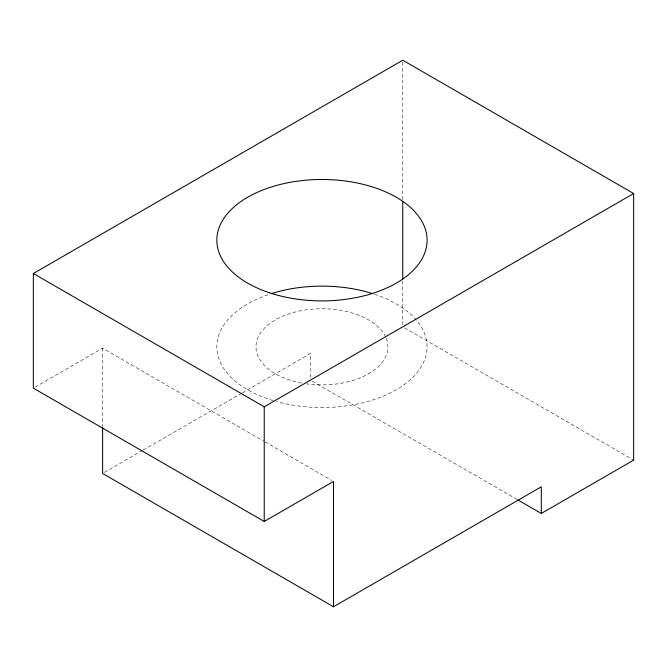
<?xml version="1.0" encoding="UTF-8"?>
<svg xmlns="http://www.w3.org/2000/svg" width="667" height="667" viewBox="0 0 667 667"><rect width="100%" height="100%" fill="white"/><g stroke="black" fill="none" stroke-linecap="round" stroke-linejoin="round"><path stroke-width="0.5" stroke-dasharray="3.33 2.5" d="M35.151 387.11L102.618 348.166L264.057 441.371M104.419 472.428L142.254 450.6M143.155 450.083L241.354 393.43M242.254 392.913L310.413 353.493L310.388 378.097M404.569 327.881L633.65 460.138M312.214 381.199L516.942 499.4M264.957 441.887L331.699 480.423M402.768 62.314L402.768 199.783M402.768 281.015L402.768 324.754M102.618 348.166L102.618 426.863M374.529 294.264A105.136 60.705 0 0 1 415.049 375.046A105.136 60.705 0 0 1 276.863 401.667M273.07 400.567A105.136 60.705 0 0 1 216.833 348.041A105.136 60.705 0 0 1 269.385 294.264M386.226 338.261A65.958 38.077 0 0 1 306.512 383.85M301.617 383.058A65.958 38.077 0 0 1 276.805 319.068A65.958 38.077 0 0 1 385.851 337.385"/><path stroke-width="1" d="M517.85 499.917L541.296 513.457L541.296 486.793L333.5 606.77L102.618 473.47L102.618 427.906M333.5 606.77L333.5 481.466L264.232 521.452L33.35 388.152L33.35 273.512L402.768 60.23L633.65 193.53L633.65 460.138L541.296 513.457M33.35 273.512L264.232 406.812L633.65 193.53M402.768 201.868L402.768 278.931M264.232 406.812L264.232 521.452M271.211 293.663A105.136 60.705 0 0 1 372.695 293.663M269.385 292.755A105.136 60.705 0 0 0 427.097 240.187A105.136 60.705 0 0 0 269.385 187.619A105.136 60.705 0 0 0 269.385 292.755"/></g></svg>
